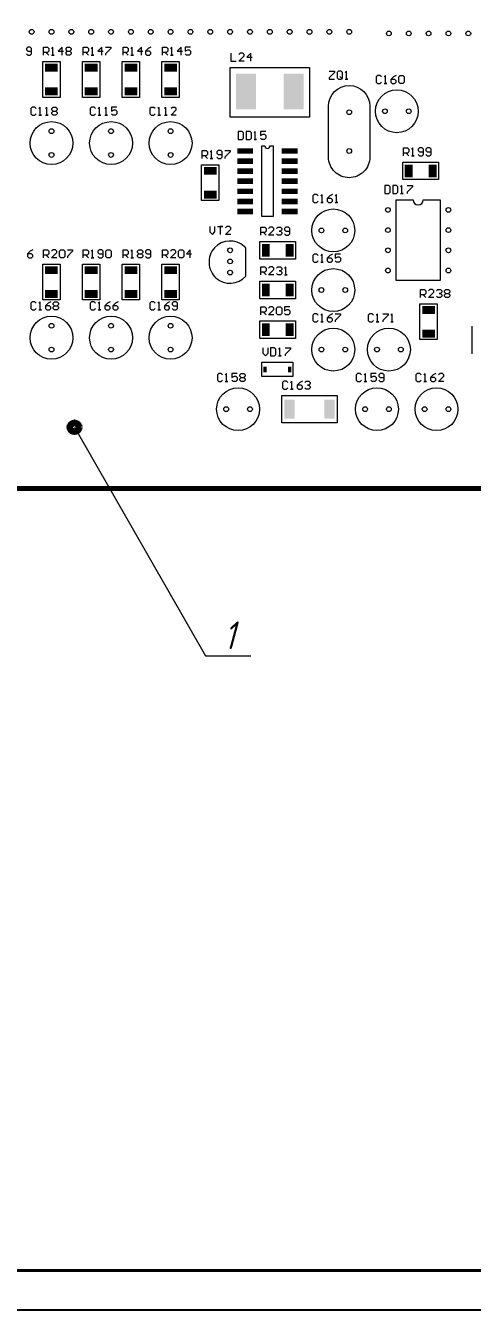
# Model space of a CAD drawing. Extents: x 0 to 597, y 0 to 420.
# Drawn here: x 132.4 to 188.6, y 0 to 161.7 of the extents above; entities that cross this region are included whole.
import ezdxf

# ---------------------------------------------------------------- set-up
doc = ezdxf.new("R2010")
doc.units = 0
doc.header["$MEASUREMENT"] = 0
for name, color, linetype in [('KONTUR', 7, 'CONTINUOUS'), ('PDF _Геометрия', 7, 'CONTINUOUS'), ('PDF _Сплошная заливка', 7, 'CONTINUOUS')]:
    doc.layers.add(name, color=color, linetype=linetype)
doc.layers.add('Основная', color=7, linetype='CONTINUOUS', lineweight=40)
doc.layers.add('тонкая', color=7, linetype='CONTINUOUS', lineweight=20)
doc.styles.add('стиль1', font='romans.shx', dxfattribs={"width": 0.75, "oblique": 15, "height": 3.5})

msp = doc.modelspace()

# ---------------------------------------------------------------- linework, layer by layer
at = {"layer": 'KONTUR'}
msp.add_line((596.99575, -0.00241), (-0.00425, -0.00241), dxfattribs=at)
at = {"layer": 'PDF _Геометрия', "lineweight": 60}
msp.add_lwpolyline([(258.13763, 103.439), (70.60264, 103.439), (258.13763, 103.43931), (258.13763, 343.439)], close=True, dxfattribs=at)
at = {"layer": 'PDF _Геометрия', "lineweight": 20}
for points in [[(132.45175, 158.16327), (132.61838, 157.9967), (132.95165, 157.9967), (133.11808, 158.16327), (133.11808, 158.82986), (132.95165, 158.99643), (132.61838, 158.99643), (132.45175, 158.82986), (132.45175, 158.66319), (132.61838, 158.49662), (133.11808, 158.49662)], [(134.61264, 157.9967), (134.61264, 158.99643), (135.11264, 158.99643), (135.27927, 158.82986), (135.27927, 158.49662), (135.11264, 158.32995), (134.61264, 158.32995)], [(135.61254, 157.9967), (135.94591, 157.9967), (135.77928, 157.9967), (135.77928, 158.99643), (135.61254, 158.82986)], [(135.77928, 158.99643), (135.77928, 158.99643)], [(136.94561, 157.9967), (136.94561, 158.99643), (136.44561, 158.49662), (137.11225, 158.49662)], [(137.61215, 158.49662), (137.94552, 158.49662)], [(139.6065, 157.9967), (139.6065, 158.99643), (140.10641, 158.99643), (140.27314, 158.82986), (140.27314, 158.49662), (140.10641, 158.32995), (139.6065, 158.32995)], [(140.60641, 157.9967), (140.93968, 157.9967), (140.77305, 157.9967), (140.77305, 158.99643), (140.60641, 158.82986)], [(140.77305, 158.99643), (140.77305, 158.99643)], [(141.93969, 157.9967), (141.93969, 158.99643), (141.43968, 158.49662), (142.10632, 158.49662)], [(142.43959, 158.99643), (143.10602, 158.99643), (143.10602, 158.82986), (142.43959, 158.16327), (142.43959, 157.9967)], [(144.62592, 157.9967), (144.62592, 158.99643), (145.12592, 158.99643), (145.29255, 158.82986), (145.29255, 158.49662), (145.12592, 158.32995), (144.62592, 158.32995)], [(145.62582, 157.9967), (145.95888, 157.9967), (145.79256, 157.9967), (145.79256, 158.99643), (145.62582, 158.82986)], [(145.79256, 158.99643), (145.79256, 158.99643)], [(146.95889, 157.9967), (146.95889, 158.99643), (146.45889, 158.49662), (147.12553, 158.49662)], [(148.12543, 158.99643), (147.79217, 158.82986), (147.4588, 158.49662), (147.4588, 158.16327), (147.62543, 157.9967), (147.9588, 157.9967), (148.12543, 158.16327), (148.12543, 158.32995), (147.9588, 158.49662), (147.4588, 158.49662)], [(149.61978, 157.9967), (149.61978, 158.99643), (150.11969, 158.99643), (150.28632, 158.82986), (150.28632, 158.49662), (150.11969, 158.32995), (149.61978, 158.32995)], [(150.61969, 157.9967), (150.95296, 157.9967), (150.78633, 157.9967), (150.78633, 158.99643), (150.61969, 158.82986)], [(150.78633, 158.99643), (150.78633, 158.99643)], [(151.95297, 157.9967), (151.95297, 158.99643), (151.45296, 158.49662), (152.1196, 158.49662)], [(153.1193, 158.99643), (152.45287, 158.99643), (152.45287, 158.49662), (152.78624, 158.66319), (152.95257, 158.66319), (153.1193, 158.49662), (153.1193, 158.16327), (152.95257, 157.9967), (152.6193, 157.9967), (152.45287, 158.16327)], [(134.94601, 158.32995), (135.27927, 157.9967)], [(139.93977, 158.32995), (140.27314, 157.9967)], [(144.95929, 158.32995), (145.29255, 157.9967)], [(149.95305, 158.32995), (150.28632, 157.9967)], [(158.2142, 158.23699), (158.2142, 157.23727), (158.88084, 157.23727)], [(159.88075, 157.23727), (159.21411, 157.23727), (159.88075, 157.90375), (159.88075, 158.07032), (159.71412, 158.23699), (159.38074, 158.23699), (159.21411, 158.07032)], [(160.71402, 157.23727), (160.71402, 158.23699), (160.21402, 157.73708), (160.88066, 157.73708)], [(170.61165, 155.97637), (171.27829, 155.97637), (171.27829, 155.8098), (170.61165, 155.14321), (170.61165, 154.97664), (171.27829, 154.97664)], [(171.94492, 155.30988), (172.27819, 154.97664)], [(172.61156, 154.97664), (172.94483, 154.97664), (172.7782, 154.97664), (172.7782, 155.97637), (172.61156, 155.8098)], [(172.7782, 155.97637), (172.7782, 155.97637)], [(177.1976, 155.27638), (177.03097, 155.44295), (176.6976, 155.44295), (176.53096, 155.27638), (176.53096, 154.6099), (176.6976, 154.44323), (177.03097, 154.44323), (177.1976, 154.6099)], [(177.53087, 154.44323), (177.86424, 154.44323), (177.69761, 154.44323), (177.69761, 155.44295), (177.53087, 155.27638)], [(177.69761, 155.44295), (177.69761, 155.44295)], [(179.03078, 155.44295), (178.69751, 155.27638), (178.36425, 154.94314), (178.36425, 154.6099), (178.53088, 154.44323), (178.86415, 154.44323), (179.03078, 154.6099), (179.03078, 154.77647), (178.86415, 154.94314), (178.36425, 154.94314)], [(133.67874, 151.27159), (133.51211, 151.43795), (133.17884, 151.43795), (133.01221, 151.27159), (133.01221, 150.605), (133.17884, 150.43843), (133.51211, 150.43843), (133.67874, 150.605)], [(134.01211, 150.43843), (134.34518, 150.43843), (134.17875, 150.43843), (134.17875, 151.43795), (134.01211, 151.27159)], [(134.17875, 151.43795), (134.17875, 151.43795)], [(134.84508, 150.43843), (135.17845, 150.43843), (135.01182, 150.43843), (135.01182, 151.43795), (134.84508, 151.27159)], [(135.01182, 151.43795), (135.01182, 151.43795)], [(135.84509, 150.93834), (136.17836, 150.93834)], [(141.17315, 151.27159), (141.00652, 151.43795), (140.67325, 151.43795), (140.50651, 151.27159), (140.50651, 150.605), (140.67325, 150.43843), (141.00652, 150.43843), (141.17315, 150.605)], [(141.50652, 150.43843), (141.83959, 150.43843), (141.67316, 150.43843), (141.67316, 151.43795), (141.50652, 151.27159)], [(141.67316, 151.43795), (141.67316, 151.43795)], [(142.33949, 150.43843), (142.67286, 150.43843), (142.50612, 150.43843), (142.50612, 151.43795), (142.33949, 151.27159)], [(142.50612, 151.43795), (142.50612, 151.43795)], [(143.8394, 151.43795), (143.17276, 151.43795), (143.17276, 150.93834), (143.50613, 151.10491), (143.67276, 151.10491), (143.8394, 150.93834), (143.8394, 150.605), (143.67276, 150.43843), (143.33939, 150.43843), (143.17276, 150.605)], [(148.67518, 151.26848), (148.50834, 151.43516), (148.17528, 151.43516), (148.00854, 151.26848), (148.00854, 150.60221), (148.17528, 150.43564), (148.50834, 150.43564), (148.67518, 150.60221)], [(149.00824, 150.43564), (149.34162, 150.43564), (149.17488, 150.43564), (149.17488, 151.43516), (149.00824, 151.26848)], [(149.17488, 151.43516), (149.17488, 151.43516)], [(149.84152, 150.43564), (150.17489, 150.43564), (150.00815, 150.43564), (150.00815, 151.43516), (149.84152, 151.26848)], [(150.00815, 151.43516), (150.00815, 151.43516)], [(151.34143, 150.43564), (150.67479, 150.43564), (151.34143, 151.10212), (151.34143, 151.26848), (151.17479, 151.43516), (150.84142, 151.43516), (150.67479, 151.26848)], [(161.12865, 147.38207), (161.46192, 147.38207), (161.29528, 147.38207), (161.29528, 148.3818), (161.12865, 148.21513)], [(161.29528, 148.3818), (161.29528, 148.3818)], [(162.62825, 148.3818), (161.96192, 148.3818), (161.96192, 147.88188), (162.29499, 148.04856), (162.46162, 148.04856), (162.62825, 147.88188), (162.62825, 147.54864), (162.46162, 147.38207), (162.12856, 147.38207), (161.96192, 147.54864)], [(154.60665, 144.99448), (154.60665, 145.9942), (155.10666, 145.9942), (155.27329, 145.82753), (155.27329, 145.49429), (155.10666, 145.32772), (154.60665, 145.32772)], [(155.60666, 144.99448), (155.93993, 144.99448), (155.77329, 144.99448), (155.77329, 145.9942), (155.60666, 145.82753)], [(155.77329, 145.9942), (155.77329, 145.9942)], [(156.43993, 145.16105), (156.60657, 144.99448), (156.93984, 144.99448), (157.10657, 145.16105), (157.10657, 145.82753), (156.93984, 145.9942), (156.60657, 145.9942), (156.43993, 145.82753), (156.43993, 145.66096), (156.60657, 145.49429), (157.10657, 145.49429)], [(157.43984, 145.9942), (158.10617, 145.9942), (158.10617, 145.82753), (157.43984, 145.16105), (157.43984, 144.99448)], [(179.96066, 145.35005), (179.96066, 146.34978), (180.46056, 146.34978), (180.6273, 146.18321), (180.6273, 145.84986), (180.46056, 145.68329), (179.96066, 145.68329)], [(180.29392, 145.68329), (180.6273, 145.35005)], [(180.96056, 145.35005), (181.29383, 145.35005), (181.1272, 145.35005), (181.1272, 146.34978), (180.96056, 146.18321)], [(181.1272, 146.34978), (181.1272, 146.34978)], [(181.79384, 145.51662), (181.96047, 145.35005), (182.29384, 145.35005), (182.46048, 145.51662), (182.46048, 146.18321), (182.29384, 146.34978), (181.96047, 146.34978), (181.79384, 146.18321), (181.79384, 146.01654), (181.96047, 145.84986), (182.46048, 145.84986)], [(182.79374, 145.51662), (182.96038, 145.35005), (183.29344, 145.35005), (183.46018, 145.51662), (183.46018, 146.18321), (183.29344, 146.34978), (182.96038, 146.34978), (182.79374, 146.18321), (182.79374, 146.01654), (182.96038, 145.84986), (183.46018, 145.84986)], [(154.94002, 145.32772), (155.27329, 144.99448)], [(179.59783, 140.60019), (179.9312, 140.60019), (179.76447, 140.60019), (179.76447, 141.60002), (179.59783, 141.43335)], [(179.76447, 141.60002), (179.76447, 141.60002)], [(180.4311, 141.60002), (181.09754, 141.60002), (181.09754, 141.43335), (180.4311, 140.76686), (180.4311, 140.60019)], [(169.19516, 140.29032), (169.02842, 140.45699), (168.69515, 140.45699), (168.52852, 140.29032), (168.52852, 139.62383), (168.69515, 139.45726), (169.02842, 139.45726), (169.19516, 139.62383)], [(169.52842, 139.45726), (169.86169, 139.45726), (169.69506, 139.45726), (169.69506, 140.45699), (169.52842, 140.29032)], [(169.69506, 140.45699), (169.69506, 140.45699)], [(171.02833, 140.45699), (170.69496, 140.29032), (170.3617, 139.95707), (170.3617, 139.62383), (170.52833, 139.45726), (170.8617, 139.45726), (171.02833, 139.62383), (171.02833, 139.7905), (170.8617, 139.95707), (170.3617, 139.95707)], [(171.3616, 139.45726), (171.69466, 139.45726), (171.52834, 139.45726), (171.52834, 140.45699), (171.3616, 140.29032)], [(171.52834, 140.45699), (171.52834, 140.45699)], [(155.54672, 136.41838), (155.54672, 135.7519), (155.87999, 135.41865), (156.21326, 135.7519), (156.21326, 136.41838)], [(156.54663, 136.41838), (157.21327, 136.41838), (156.8799, 136.41838), (156.8799, 135.41865)], [(158.21317, 135.41865), (157.54654, 135.41865), (158.21317, 136.08514), (158.21317, 136.25181), (158.04654, 136.41838), (157.71317, 136.41838), (157.54654, 136.25181)], [(161.97408, 135.34245), (161.97408, 136.34218), (162.47408, 136.34218), (162.64071, 136.17561), (162.64071, 135.84226), (162.47408, 135.67569), (161.97408, 135.67569)], [(163.64062, 135.34245), (162.97398, 135.34245), (163.64062, 136.00894), (163.64062, 136.17561), (163.47399, 136.34218), (163.14062, 136.34218), (162.97398, 136.17561)], [(163.97389, 136.17561), (164.14063, 136.34218), (164.47389, 136.34218), (164.64053, 136.17561), (164.64053, 136.00894), (164.47389, 135.84226), (164.30726, 135.84226), (164.47389, 135.84226), (164.64053, 135.67569), (164.64053, 135.50902), (164.47389, 135.34245), (164.14063, 135.34245), (163.97389, 135.50902)], [(164.64053, 136.00894), (164.64053, 136.00894)], [(164.64053, 136.00894), (164.64053, 136.00894)], [(164.64053, 136.00894), (164.64053, 136.00894)], [(164.9739, 135.50902), (165.14022, 135.34245), (165.4736, 135.34245), (165.64023, 135.50902), (165.64023, 136.17561), (165.4736, 136.34218), (165.14022, 136.34218), (164.9739, 136.17561), (164.9739, 136.00894), (165.14022, 135.84226), (165.64023, 135.84226)], [(162.30734, 135.67569), (162.64071, 135.34245)], [(133.27792, 133.48775), (132.94454, 133.32108), (132.61128, 132.98815), (132.61128, 132.65491), (132.77791, 132.48823), (133.11128, 132.48823), (133.27792, 132.65491), (133.27792, 132.82127), (133.11128, 132.98815), (132.61128, 132.98815)], [(134.61645, 132.48823), (134.61645, 133.48775), (135.11645, 133.48775), (135.28308, 133.32108), (135.28308, 132.98815), (135.11645, 132.82127), (134.61645, 132.82127)], [(134.94982, 132.82127), (135.28308, 132.48823)], [(136.28279, 132.48823), (135.61635, 132.48823), (136.28279, 133.15451), (136.28279, 133.32108), (136.11636, 133.48775), (135.78309, 133.48775), (135.61635, 133.32108)], [(137.61596, 133.48775), (138.2826, 133.48775), (138.2826, 133.32108), (137.61596, 132.65491), (137.61596, 132.48823)], [(139.62123, 132.48823), (139.62123, 133.48775), (140.12113, 133.48775), (140.28787, 133.32108), (140.28787, 132.98815), (140.12113, 132.82127), (139.62123, 132.82127)], [(139.9545, 132.82127), (140.28787, 132.48823)], [(140.62114, 132.48823), (140.9542, 132.48823), (140.78777, 132.48823), (140.78777, 133.48775), (140.62114, 133.32108)], [(140.78777, 133.48775), (140.78777, 133.48775)], [(141.45421, 132.65491), (141.62084, 132.48823), (141.95411, 132.48823), (142.12074, 132.65491), (142.12074, 133.32108), (141.95411, 133.48775), (141.62084, 133.48775), (141.45421, 133.32108), (141.45421, 133.15451), (141.62084, 132.98815), (142.12074, 132.98815)], [(144.62592, 132.48823), (144.62592, 133.48775), (145.12592, 133.48775), (145.29255, 133.32108), (145.29255, 132.98815), (145.12592, 132.82127), (144.62592, 132.82127)], [(144.95929, 132.82127), (145.29255, 132.48823)], [(145.62582, 132.48823), (145.95888, 132.48823), (145.79256, 132.48823), (145.79256, 133.48775), (145.62582, 133.32108)], [(145.79256, 133.48775), (145.79256, 133.48775)], [(146.62552, 132.98815), (146.95889, 132.98815)], [(147.4588, 132.65491), (147.62543, 132.48823), (147.9588, 132.48823), (148.12543, 132.65491), (148.12543, 133.32108), (147.9588, 133.48775), (147.62543, 133.48775), (147.4588, 133.32108), (147.4588, 133.15451), (147.62543, 132.98815), (148.12543, 132.98815)], [(149.60526, 132.48823), (149.60526, 133.48775), (150.10527, 133.48775), (150.2719, 133.32108), (150.2719, 132.98815), (150.10527, 132.82127), (149.60526, 132.82127)], [(149.93853, 132.82127), (150.2719, 132.48823)], [(151.2716, 132.48823), (150.60517, 132.48823), (151.2716, 133.15451), (151.2716, 133.32108), (151.10517, 133.48775), (150.7718, 133.48775), (150.60517, 133.32108)], [(153.10478, 132.48823), (153.10478, 133.48775), (152.60478, 132.98815), (153.27142, 132.98815)], [(160.11927, 130.18925), (160.11927, 133.68917)], [(169.19516, 132.77195), (169.02842, 132.93862), (168.69515, 132.93862), (168.52852, 132.77195), (168.52852, 132.10547), (168.69515, 131.93879), (169.02842, 131.93879), (169.19516, 132.10547)], [(169.52842, 131.93879), (169.86169, 131.93879), (169.69506, 131.93879), (169.69506, 132.93862), (169.52842, 132.77195)], [(169.69506, 132.93862), (169.69506, 132.93862)], [(171.02833, 132.93862), (170.69496, 132.77195), (170.3617, 132.43871), (170.3617, 132.10547), (170.52833, 131.93879), (170.8617, 131.93879), (171.02833, 132.10547), (171.02833, 132.27214), (170.8617, 132.43871), (170.3617, 132.43871)], [(172.02804, 132.93862), (171.3616, 132.93862), (171.3616, 132.43871), (171.69466, 132.60538), (171.8613, 132.60538), (172.02804, 132.43871), (172.02804, 132.10547), (171.8613, 131.93879), (171.52834, 131.93879), (171.3616, 132.10547)], [(161.97408, 130.33865), (161.97408, 131.33838), (162.47408, 131.33838), (162.64071, 131.17181), (162.64071, 130.83857), (162.47408, 130.67189), (161.97408, 130.67189)], [(163.64062, 130.33865), (162.97398, 130.33865), (163.64062, 131.00514), (163.64062, 131.17181), (163.47399, 131.33838), (163.14062, 131.33838), (162.97398, 131.17181)], [(163.97389, 131.17181), (164.14063, 131.33838), (164.47389, 131.33838), (164.64053, 131.17181), (164.64053, 131.00514), (164.47389, 130.83857), (164.30726, 130.83857), (164.47389, 130.83857), (164.64053, 130.67189), (164.64053, 130.50522), (164.47389, 130.33865), (164.14063, 130.33865), (163.97389, 130.50522)], [(164.64053, 131.00514), (164.64053, 131.00514)], [(164.64053, 131.00514), (164.64053, 131.00514)], [(164.64053, 131.00514), (164.64053, 131.00514)], [(164.9739, 130.33865), (165.30696, 130.33865), (165.14022, 130.33865), (165.14022, 131.33838), (164.9739, 131.17181)], [(165.14022, 131.33838), (165.14022, 131.33838)], [(162.30734, 130.67189), (162.64071, 130.33865)], [(182.12, 127.49384), (182.12, 128.49357), (182.62, 128.49357), (182.78664, 128.327), (182.78664, 127.99376), (182.62, 127.82708), (182.12, 127.82708)], [(182.45337, 127.82708), (182.78664, 127.49384)], [(183.78654, 127.49384), (183.12001, 127.49384), (183.78654, 128.16033), (183.78654, 128.327), (183.61991, 128.49357), (183.28664, 128.49357), (183.12001, 128.327)], [(184.11991, 128.327), (184.28655, 128.49357), (184.61982, 128.49357), (184.78655, 128.327), (184.78655, 128.16033), (184.61982, 127.99376), (184.45318, 127.99376), (184.61982, 127.99376), (184.78655, 127.82708), (184.78655, 127.66052), (184.61982, 127.49384), (184.28655, 127.49384), (184.11991, 127.66052)], [(184.78655, 128.16033), (184.78655, 128.16033)], [(184.78655, 128.16033), (184.78655, 128.16033)], [(184.78655, 128.16033), (184.78655, 128.16033)], [(185.28625, 127.99376), (185.61952, 127.99376)], [(133.68255, 126.76791), (133.51592, 126.93458), (133.18265, 126.93458), (133.01602, 126.76791), (133.01602, 126.10163), (133.18265, 125.93506), (133.51592, 125.93506), (133.68255, 126.10163)], [(134.01593, 125.93506), (134.34899, 125.93506), (134.18256, 125.93506), (134.18256, 126.93458), (134.01593, 126.76791)], [(134.18256, 126.93458), (134.18256, 126.93458)], [(135.51553, 126.93458), (135.18226, 126.76791), (134.84889, 126.43487), (134.84889, 126.10163), (135.01563, 125.93506), (135.34889, 125.93506), (135.51553, 126.10163), (135.51553, 126.26799), (135.34889, 126.43487), (134.84889, 126.43487)], [(136.01553, 126.43487), (136.3488, 126.43487)], [(141.17696, 126.76791), (141.01033, 126.93458), (140.67706, 126.93458), (140.51032, 126.76791), (140.51032, 126.10163), (140.67706, 125.93506), (141.01033, 125.93506), (141.17696, 126.10163)], [(141.51033, 125.93506), (141.8434, 125.93506), (141.67697, 125.93506), (141.67697, 126.93458), (141.51033, 126.76791)], [(141.67697, 126.93458), (141.67697, 126.93458)], [(143.00994, 126.93458), (142.67667, 126.76791), (142.3433, 126.43487), (142.3433, 126.10163), (142.50993, 125.93506), (142.8433, 125.93506), (143.00994, 126.10163), (143.00994, 126.26799), (142.8433, 126.43487), (142.3433, 126.43487)], [(144.00984, 126.93458), (143.67658, 126.76791), (143.3432, 126.43487), (143.3432, 126.10163), (143.50994, 125.93506), (143.84321, 125.93506), (144.00984, 126.10163), (144.00984, 126.26799), (143.84321, 126.43487), (143.3432, 126.43487)], [(148.67137, 126.76791), (148.50474, 126.93458), (148.17147, 126.93458), (148.00473, 126.76791), (148.00473, 126.10163), (148.17147, 125.93506), (148.50474, 125.93506), (148.67137, 126.10163)], [(149.00474, 125.93506), (149.3378, 125.93506), (149.17138, 125.93506), (149.17138, 126.93458), (149.00474, 126.76791)], [(149.17138, 126.93458), (149.17138, 126.93458)], [(150.50435, 126.93458), (150.17108, 126.76791), (149.83771, 126.43487), (149.83771, 126.10163), (150.00434, 125.93506), (150.33771, 125.93506), (150.50435, 126.10163), (150.50435, 126.26799), (150.33771, 126.43487), (149.83771, 126.43487)], [(150.83761, 126.10163), (151.00435, 125.93506), (151.33762, 125.93506), (151.50425, 126.10163), (151.50425, 126.76791), (151.33762, 126.93458), (151.00435, 126.93458), (150.83761, 126.76791), (150.83761, 126.60134), (151.00435, 126.43487), (151.50425, 126.43487)], [(161.97408, 125.33485), (161.97408, 126.33458), (162.47408, 126.33458), (162.64071, 126.16801), (162.64071, 125.83477), (162.47408, 125.66809), (161.97408, 125.66809)], [(163.64062, 125.33485), (162.97398, 125.33485), (163.64062, 126.00134), (163.64062, 126.16801), (163.47399, 126.33458), (163.14062, 126.33458), (162.97398, 126.16801)], [(165.64023, 126.33458), (164.9739, 126.33458), (164.9739, 125.83477), (165.30696, 126.00134), (165.4736, 126.00134), (165.64023, 125.83477), (165.64023, 125.50142), (165.4736, 125.33485), (165.14022, 125.33485), (164.9739, 125.50142)], [(162.30734, 125.66809), (162.64071, 125.33485)], [(169.19516, 125.27892), (169.02842, 125.44559), (168.69515, 125.44559), (168.52852, 125.27892), (168.52852, 124.61243), (168.69515, 124.44586), (169.02842, 124.44586), (169.19516, 124.61243)], [(169.52842, 124.44586), (169.86169, 124.44586), (169.69506, 124.44586), (169.69506, 125.44559), (169.52842, 125.27892)], [(169.69506, 125.44559), (169.69506, 125.44559)], [(171.02833, 125.44559), (170.69496, 125.27892), (170.3617, 124.94567), (170.3617, 124.61243), (170.52833, 124.44586), (170.8617, 124.44586), (171.02833, 124.61243), (171.02833, 124.7791), (170.8617, 124.94567), (170.3617, 124.94567)], [(171.3616, 125.44559), (172.02804, 125.44559), (172.02804, 125.27892), (171.3616, 124.61243), (171.3616, 124.44586)], [(176.18142, 125.27892), (176.01479, 125.44559), (175.68142, 125.44559), (175.51478, 125.27892), (175.51478, 124.61243), (175.68142, 124.44586), (176.01479, 124.44586), (176.18142, 124.61243)], [(176.51469, 124.44586), (176.84806, 124.44586), (176.68143, 124.44586), (176.68143, 125.44559), (176.51469, 125.27892)], [(176.68143, 125.44559), (176.68143, 125.44559)], [(177.34796, 125.44559), (178.0146, 125.44559), (178.0146, 125.27892), (177.34796, 124.61243), (177.34796, 124.44586)], [(178.34797, 124.44586), (178.68104, 124.44586), (178.51461, 124.44586), (178.51461, 125.44559), (178.34797, 125.27892)], [(178.51461, 125.44559), (178.51461, 125.44559)], [(188.6247, 120.38926), (188.6247, 123.88908)], [(162.22815, 121.15304), (162.22815, 120.48646), (162.56141, 120.15321), (162.89479, 120.48646), (162.89479, 121.15304)], [(164.22796, 120.15321), (164.56133, 120.15321), (164.39459, 120.15321), (164.39459, 121.15304), (164.22796, 120.98637)], [(164.39459, 121.15304), (164.39459, 121.15304)], [(165.06123, 121.15304), (165.72767, 121.15304), (165.72767, 120.98637), (165.06123, 120.31989), (165.06123, 120.15321)], [(157.17866, 117.77151), (157.01203, 117.93808), (156.67876, 117.93808), (156.51202, 117.77151), (156.51202, 117.10503), (156.67876, 116.93835), (157.01203, 116.93835), (157.17866, 117.10503)], [(157.51203, 116.93835), (157.8453, 116.93835), (157.67867, 116.93835), (157.67867, 117.93808), (157.51203, 117.77151)], [(157.67867, 117.93808), (157.67867, 117.93808)], [(159.01184, 117.93808), (158.34531, 117.93808), (158.34531, 117.43827), (158.67858, 117.60484), (158.84521, 117.60484), (159.01184, 117.43827), (159.01184, 117.10503), (158.84521, 116.93835), (158.51194, 116.93835), (158.34531, 117.10503)], [(159.51185, 117.43827), (159.84491, 117.43827)], [(165.38441, 116.78088), (165.21777, 116.94756), (164.8844, 116.94756), (164.71777, 116.78088), (164.71777, 116.1144), (164.8844, 115.94773), (165.21777, 115.94773), (165.38441, 116.1144)], [(165.71768, 115.94773), (166.05105, 115.94773), (165.88441, 115.94773), (165.88441, 116.94756), (165.71768, 116.78088)], [(165.88441, 116.94756), (165.88441, 116.94756)], [(167.21759, 116.94756), (166.88432, 116.78088), (166.55095, 116.44764), (166.55095, 116.1144), (166.71769, 115.94773), (167.05095, 115.94773), (167.21759, 116.1144), (167.21759, 116.28097), (167.05095, 116.44764), (166.55095, 116.44764)], [(167.55096, 116.78088), (167.71759, 116.94756), (168.05065, 116.94756), (168.21729, 116.78088), (168.21729, 116.61431), (168.05065, 116.44764), (167.88402, 116.44764), (168.05065, 116.44764), (168.21729, 116.28097), (168.21729, 116.1144), (168.05065, 115.94773), (167.71759, 115.94773), (167.55096, 116.1144)], [(168.21729, 116.61431), (168.21729, 116.61431)], [(168.21729, 116.61431), (168.21729, 116.61431)], [(168.21729, 116.61431), (168.21729, 116.61431)], [(174.68254, 117.77151), (174.51591, 117.93808), (174.18254, 117.93808), (174.0159, 117.77151), (174.0159, 117.10503), (174.18254, 116.93835), (174.51591, 116.93835), (174.68254, 117.10503)], [(175.01581, 116.93835), (175.34918, 116.93835), (175.18255, 116.93835), (175.18255, 117.93808), (175.01581, 117.77151)], [(175.18255, 117.93808), (175.18255, 117.93808)], [(176.51572, 117.93808), (175.84908, 117.93808), (175.84908, 117.43827), (176.18245, 117.60484), (176.34909, 117.60484), (176.51572, 117.43827), (176.51572, 117.10503), (176.34909, 116.93835), (176.01582, 116.93835), (175.84908, 117.10503)], [(176.84909, 117.10503), (177.01573, 116.93835), (177.34879, 116.93835), (177.51542, 117.10503), (177.51542, 117.77151), (177.34879, 117.93808), (177.01573, 117.93808), (176.84909, 117.77151), (176.84909, 117.60484), (177.01573, 117.43827), (177.51542, 117.43827)], [(182.20239, 117.77151), (182.03565, 117.93808), (181.70238, 117.93808), (181.53575, 117.77151), (181.53575, 117.10503), (181.70238, 116.93835), (182.03565, 116.93835), (182.20239, 117.10503)], [(182.53566, 116.93835), (182.86892, 116.93835), (182.70229, 116.93835), (182.70229, 117.93808), (182.53566, 117.77151)], [(182.70229, 117.93808), (182.70229, 117.93808)], [(184.03557, 117.93808), (183.7022, 117.77151), (183.36893, 117.43827), (183.36893, 117.10503), (183.53556, 116.93835), (183.86893, 116.93835), (184.03557, 117.10503), (184.03557, 117.2716), (183.86893, 117.43827), (183.36893, 117.43827)], [(185.03527, 116.93835), (184.36884, 116.93835), (185.03527, 117.60484), (185.03527, 117.77151), (184.86853, 117.93808), (184.53547, 117.93808), (184.36884, 117.77151)]]:
    msp.add_lwpolyline(points, dxfattribs=at)
for points in [[(137.44552, 158.82986), (137.61215, 158.99643), (137.94552, 158.99643), (138.11215, 158.82986), (138.11215, 158.66319), (137.94552, 158.49662), (138.11215, 158.32995), (138.11215, 158.16327), (137.94552, 157.9967), (137.61215, 157.9967), (137.44552, 158.16327), (137.44552, 158.32995), (137.61215, 158.49662), (137.44552, 158.66319)], [(136.71513, 157.18919), (136.71513, 152.68913), (134.51459, 152.68913), (134.51459, 157.18919)], [(141.7161, 157.18919), (141.7161, 152.68913), (139.51557, 152.68913), (139.51557, 157.18919)], [(146.71698, 157.18919), (146.71698, 152.68913), (144.51644, 152.68913), (144.51644, 157.18919)], [(151.71764, 157.18919), (151.71764, 152.68913), (149.51741, 152.68913), (149.51741, 157.18919)], [(168.12099, 156.43916), (168.12099, 150.18925), (158.11894, 150.18925), (158.11894, 156.43916)], [(172.27819, 155.14321), (172.27819, 155.8098), (172.11156, 155.97637), (171.77829, 155.97637), (171.61166, 155.8098), (171.61166, 155.14321), (171.77829, 154.97664), (172.11156, 154.97664)], [(179.36415, 155.27638), (179.53079, 155.44295), (179.86385, 155.44295), (180.03048, 155.27638), (180.03048, 154.6099), (179.86385, 154.44323), (179.53079, 154.44323), (179.36415, 154.6099)], [(135.67835, 151.27159), (135.84509, 151.43795), (136.17836, 151.43795), (136.34499, 151.27159), (136.34499, 151.10491), (136.17836, 150.93834), (136.34499, 150.77167), (136.34499, 150.605), (136.17836, 150.43843), (135.84509, 150.43843), (135.67835, 150.605), (135.67835, 150.77167), (135.84509, 150.93834), (135.67835, 151.10491)], [(159.12873, 148.3818), (159.12873, 147.38207), (159.62874, 147.38207), (159.79537, 147.54864), (159.79537, 148.21513), (159.62874, 148.3818)], [(160.12864, 148.3818), (160.12864, 147.38207), (160.62865, 147.38207), (160.79528, 147.54864), (160.79528, 148.21513), (160.62865, 148.3818)], [(156.71882, 144.18924), (156.71882, 139.68918), (154.51829, 139.68918), (154.51829, 144.18924)], [(184.37399, 144.53902), (184.37399, 142.33909), (179.87301, 142.33909), (179.87301, 144.53902)], [(177.59802, 141.60002), (177.59802, 140.60019), (178.09792, 140.60019), (178.26466, 140.76686), (178.26466, 141.43335), (178.09792, 141.60002)], [(178.59792, 141.60002), (178.59792, 140.60019), (179.09793, 140.60019), (179.26456, 140.76686), (179.26456, 141.43335), (179.09793, 141.60002)], [(166.37062, 134.53928), (166.37062, 132.33914), (161.86965, 132.33914), (161.86965, 134.53928)], [(136.61605, 133.32108), (136.78269, 133.48775), (137.11606, 133.48775), (137.28269, 133.32108), (137.28269, 132.65491), (137.11606, 132.48823), (136.78269, 132.48823), (136.61605, 132.65491)], [(142.45411, 133.32108), (142.62075, 133.48775), (142.95401, 133.48775), (143.12075, 133.32108), (143.12075, 132.65491), (142.95401, 132.48823), (142.62075, 132.48823), (142.45411, 132.65491)], [(146.45889, 133.32108), (146.62552, 133.48775), (146.95889, 133.48775), (147.12553, 133.32108), (147.12553, 133.15451), (146.95889, 132.98815), (147.12553, 132.82127), (147.12553, 132.65491), (146.95889, 132.48823), (146.62552, 132.48823), (146.45889, 132.65491), (146.45889, 132.82127), (146.62552, 132.98815), (146.45889, 133.15451)], [(151.60487, 133.32108), (151.7715, 133.48775), (152.10488, 133.48775), (152.27151, 133.32108), (152.27151, 132.65491), (152.10488, 132.48823), (151.7715, 132.48823), (151.60487, 132.65491)], [(136.71492, 131.6892), (136.71492, 127.18934), (134.51459, 127.18934), (134.51459, 131.6892)], [(141.71579, 131.6892), (141.71579, 127.18934), (139.51557, 127.18934), (139.51557, 131.6892)], [(146.71698, 131.6892), (146.71698, 127.18934), (144.51644, 127.18934), (144.51644, 131.6892)], [(151.71764, 131.6892), (151.71764, 127.18903), (149.51741, 127.18903), (149.51741, 131.6892)], [(166.37062, 129.5391), (166.37062, 127.33916), (161.86965, 127.33916), (161.86965, 129.5391)], [(185.11982, 128.327), (185.28625, 128.49357), (185.61952, 128.49357), (185.78615, 128.327), (185.78615, 128.16033), (185.61952, 127.99376), (185.78615, 127.82708), (185.78615, 127.66052), (185.61952, 127.49384), (185.28625, 127.49384), (185.11982, 127.66052), (185.11982, 127.82708), (185.28625, 127.99376), (185.11982, 128.16033)], [(135.8489, 126.76791), (136.01553, 126.93458), (136.3488, 126.93458), (136.51543, 126.76791), (136.51543, 126.60134), (136.3488, 126.43487), (136.51543, 126.26799), (136.51543, 126.10163), (136.3488, 125.93506), (136.01553, 125.93506), (135.8489, 126.10163), (135.8489, 126.26799), (136.01553, 126.43487), (135.8489, 126.60134)], [(163.97389, 126.16801), (164.14063, 126.33458), (164.47389, 126.33458), (164.64053, 126.16801), (164.64053, 125.50142), (164.47389, 125.33485), (164.14063, 125.33485), (163.97389, 125.50142)], [(184.22383, 126.68922), (184.22383, 122.18906), (182.0235, 122.18906), (182.0235, 126.68922)], [(166.37062, 124.53902), (166.37062, 122.33919), (161.86965, 122.33919), (161.86965, 124.53902)], [(163.22805, 121.15304), (163.22805, 120.15321), (163.72806, 120.15321), (163.89469, 120.31989), (163.89469, 120.98637), (163.72806, 121.15304)], [(166.02056, 119.33918), (166.02056, 117.53908), (162.1196, 117.53908), (162.1196, 119.33918)], [(159.34521, 117.77151), (159.51185, 117.93808), (159.84491, 117.93808), (160.01154, 117.77151), (160.01154, 117.60484), (159.84491, 117.43827), (160.01154, 117.2716), (160.01154, 117.10503), (159.84491, 116.93835), (159.51185, 116.93835), (159.34521, 117.10503), (159.34521, 117.2716), (159.51185, 117.43827), (159.34521, 117.60484)], [(171.62154, 115.13928), (171.62154, 111.73924), (164.62024, 111.73924), (164.62024, 115.13928)]]:
    msp.add_lwpolyline(points, close=True, dxfattribs=at)
for points in [[(173.12166, 142.57917, -0.41421443), (170.52122, 145.17914), (170.52122, 151.57919, -0.414207751), (173.12166, 154.17905, -0.414207751), (175.72241, 151.57919), (175.72241, 145.17914, -0.41421443)], [(162.81981, 146.25652, 0.41424268), (163.13732, 146.57404), (163.53496, 146.57404), (163.53496, 137.68404), (162.10466, 137.68404), (162.10466, 146.57404), (162.5022, 146.57404, 0.4141755)], [(181.8134, 139.15421, 0.41420909), (182.44853, 139.78926), (184.58882, 139.78926), (184.58882, 129.62926), (179.03789, 129.62926), (179.03789, 139.78926), (181.17828, 139.78926, 0.41420909)]]:
    msp.add_lwpolyline(points, format="xyb", close=True, dxfattribs=at)
msp.add_lwpolyline([(160.10423, 133.72018, 0.027057601), (159.90166, 133.92377, 0.414149013), (156.14426, 133.73145, 0.414294236), (156.33664, 129.9747, 0.414128897), (160.09404, 130.16712)], format="xyb", dxfattribs=at)
at = {"layer": 'PDF _Геометрия', "lineweight": 9}
for centre, radius in [((133.1143, 160.93899), 0.29997), ((135.61494, 160.93899), 0.29997), ((138.11527, 160.93899), 0.29997), ((140.61581, 160.93899), 0.29997), ((143.11614, 160.93899), 0.29997), ((145.61679, 160.93899), 0.29997), ((148.11712, 160.93899), 0.29997), ((150.61766, 160.93899), 0.29997), ((153.11799, 160.93899), 0.29997), ((155.61864, 160.93899), 0.29997), ((158.11897, 160.93899), 0.29997), ((160.61951, 160.93899), 0.29997), ((163.11984, 160.93899), 0.29997), ((165.62048, 160.93899), 0.29997), ((168.12082, 160.93899), 0.29997), ((170.62136, 160.93899), 0.29997), ((173.12169, 160.93899), 0.29997), ((178.12287, 160.73913), 0.29997), ((180.6232, 160.73913), 0.29997), ((183.12385, 160.73913), 0.29997), ((185.62418, 160.73913), 0.29997), ((188.12472, 160.73913), 0.29997), ((173.12198, 150.81918), 0.3), ((177.62264, 150.93933), 0.3), ((180.62318, 150.93933), 0.3), ((135.61494, 148.43916), 0.29997), ((143.11614, 148.43916), 0.29997), ((150.61766, 148.43916), 0.29997), ((135.61494, 145.43915), 0.29997), ((143.11614, 145.43915), 0.29997), ((150.61766, 145.43915), 0.29997), ((173.122, 145.93907), 0.29997), ((178.0027, 138.51915), 0.30006), ((185.62418, 138.51924), 0.29997), ((169.62113, 135.93901), 0.30008), ((172.6217, 135.93903), 0.30006), ((178.0027, 135.97915), 0.30006), ((185.62418, 135.97924), 0.29997), ((158.11897, 133.43923), 0.29997), ((178.0027, 133.43915), 0.30006), ((185.62418, 133.43923), 0.29997), ((158.11897, 132.03916), 0.29997), ((178.0027, 130.89915), 0.30006), ((185.62418, 130.89923), 0.29997), ((158.11897, 130.63909), 0.29997), ((169.62113, 128.43915), 0.30008), ((172.6217, 128.43917), 0.30006), ((135.61494, 123.9391), 0.29997), ((143.11614, 123.9391), 0.29997), ((150.61766, 123.9391), 0.29997), ((135.61494, 120.93909), 0.29997), ((143.11614, 120.93909), 0.29997), ((150.61766, 120.93909), 0.29997), ((169.62116, 120.939), 0.30006), ((172.62172, 120.93903), 0.30004), ((176.62246, 120.939), 0.30006), ((179.623, 120.939), 0.30006), ((157.61896, 113.43923), 0.29997), ((160.61951, 113.43923), 0.29997), ((175.12233, 113.43923), 0.29997), ((178.12287, 113.43923), 0.29997), ((182.62355, 113.43915), 0.30006), ((185.62418, 113.43923), 0.29997)]:
    msp.add_circle(centre, radius, dxfattribs=at)
at = {"layer": 'PDF _Геометрия', "lineweight": 20}
for centre, radius in [((179.12297, 150.9388), 2.70032), ((135.61519, 146.93882), 2.70026), ((143.1164, 146.93882), 2.70026), ((150.61792, 146.93882), 2.70026), ((171.12182, 135.93884), 2.70026), ((171.12182, 128.43898), 2.70026), ((135.61522, 122.43899), 2.70024), ((143.11642, 122.43899), 2.70024), ((150.61794, 122.43899), 2.70024), ((171.12176, 120.93885), 2.70032), ((178.12306, 120.93885), 2.70032), ((159.11927, 113.43899), 2.70032), ((176.62263, 113.43899), 2.70032), ((184.12415, 113.43899), 2.70032)]:
    msp.add_circle(centre, radius, dxfattribs=at)
at = {"layer": 'PDF _Сплошная заливка', "lineweight": 20, "transparency": 33554559}
for points in [[(136.41492, 155.93925), (134.81459, 155.93925), (136.41492, 156.93928), (134.81459, 156.93928)], [(141.41579, 155.93925), (139.81557, 155.93925), (141.41579, 156.93928), (139.81557, 156.93928)], [(146.41677, 155.93925), (144.81644, 155.93925), (146.41677, 156.93928), (144.81644, 156.93928)], [(151.41764, 155.93925), (149.81742, 155.93925), (151.41764, 156.93928), (149.81742, 156.93928)], [(158.8691, 155.68914), (161.36974, 155.68914), (158.8691, 151.18928), (161.36974, 151.18928)], [(164.87019, 155.68914), (167.37083, 155.68914), (164.87019, 151.18928), (167.37083, 151.18928)], [(136.41492, 152.93904), (134.81459, 152.93904), (136.41492, 153.93907), (134.81459, 153.93907)], [(141.41579, 152.93904), (139.81557, 152.93904), (141.41579, 153.93907), (139.81557, 153.93907)], [(146.41677, 152.93904), (144.81644, 152.93904), (146.41677, 153.93907), (144.81644, 153.93907)], [(151.41764, 152.93904), (149.81742, 152.93904), (151.41764, 153.93907), (149.81742, 153.93907)], [(159.01926, 145.5891), (159.01926, 146.28908), (161.01959, 145.5891), (161.01959, 146.28908)], [(164.62024, 145.5891), (164.62024, 146.28908), (166.62057, 145.5891), (166.62057, 146.28908)], [(156.41882, 142.93909), (154.81829, 142.93909), (156.41882, 143.93902), (154.81829, 143.93902)], [(159.01926, 144.3191), (159.01926, 145.01908), (161.01959, 144.3191), (161.01959, 145.01908)], [(164.62024, 144.3191), (164.62024, 145.01908), (166.62057, 144.3191), (166.62057, 145.01908)], [(180.12317, 142.63914), (180.12317, 144.23907), (181.12339, 142.63914), (181.12339, 144.23907)], [(183.12382, 142.63914), (183.12382, 144.23907), (184.12393, 142.63914), (184.12393, 144.23907)], [(159.01926, 143.0491), (159.01926, 143.74908), (161.01959, 143.0491), (161.01959, 143.74908)], [(159.01926, 141.7791), (159.01926, 142.47908), (161.01959, 141.7791), (161.01959, 142.47908)], [(164.62024, 143.0491), (164.62024, 143.74908), (166.62057, 143.0491), (166.62057, 143.74908)], [(164.62024, 141.7791), (164.62024, 142.47908), (166.62057, 141.7791), (166.62057, 142.47908)], [(156.41882, 139.93908), (154.81829, 139.93908), (156.41882, 140.93912), (154.81829, 140.93912)], [(159.01926, 140.5091), (159.01926, 141.20908), (161.01959, 140.5091), (161.01959, 141.20908)], [(164.62024, 140.5091), (164.62024, 141.20908), (166.62057, 140.5091), (166.62057, 141.20908)], [(159.01926, 139.2391), (159.01926, 139.93908), (161.01959, 139.2391), (161.01959, 139.93908)], [(164.62024, 139.2391), (164.62024, 139.93908), (166.62057, 139.2391), (166.62057, 139.93908)], [(159.01926, 137.9691), (159.01926, 138.66908), (161.01959, 137.9691), (161.01959, 138.66908)], [(164.62024, 137.9691), (164.62024, 138.66908), (166.62057, 137.9691), (166.62057, 138.66908)], [(162.11991, 132.63909), (162.11991, 134.23902), (163.11981, 132.63909), (163.11981, 134.23902)], [(165.12045, 132.63909), (165.12045, 134.23902), (166.12036, 132.63909), (166.12036, 134.23902)], [(136.41492, 130.43926), (134.81459, 130.43926), (136.41492, 131.43919), (134.81459, 131.43919)], [(141.41579, 130.43926), (139.81557, 130.43926), (141.41579, 131.43919), (139.81557, 131.43919)], [(146.41677, 130.43926), (144.81644, 130.43926), (146.41677, 131.43919), (144.81644, 131.43919)], [(151.41764, 130.43926), (149.81742, 130.43926), (151.41764, 131.43919), (149.81742, 131.43919)], [(136.41492, 127.43925), (134.81459, 127.43925), (136.41492, 128.43918), (134.81459, 128.43918)], [(141.41579, 127.43925), (139.81557, 127.43925), (141.41579, 128.43918), (139.81557, 128.43918)], [(146.41677, 127.43925), (144.81644, 127.43925), (146.41677, 128.43918), (144.81644, 128.43918)], [(151.41764, 127.43925), (149.81742, 127.43925), (151.41764, 128.43918), (149.81742, 128.43918)], [(163.11981, 129.23905), (163.11981, 127.63911), (162.1196, 129.23905), (162.1196, 127.63911)], [(166.12036, 129.23905), (166.12036, 127.63911), (165.12045, 129.23905), (165.12045, 127.63911)], [(182.3235, 126.43921), (183.92372, 126.43921), (182.3235, 125.43928), (183.92372, 125.43928)], [(163.11981, 124.23907), (163.11981, 122.63914), (162.1196, 124.23907), (162.1196, 122.63914)], [(166.12036, 124.23907), (166.12036, 122.63914), (165.12045, 124.23907), (165.12045, 122.63914)], [(182.3235, 123.43921), (183.92372, 123.43921), (182.3235, 122.43928), (183.92372, 122.43928)], [(162.71991, 118.78923), (162.71991, 118.08924), (162.31981, 118.78923), (162.31981, 118.08924)], [(165.82035, 118.78923), (165.82035, 118.08924), (165.42045, 118.78923), (165.42045, 118.08924)], [(164.97029, 114.63916), (166.27051, 114.63916), (164.97029, 112.23916), (166.27051, 112.23916)], [(169.97127, 114.63916), (171.27149, 114.63916), (169.97127, 112.23916), (171.27149, 112.23916)]]:
    msp.add_solid(points, dxfattribs=at)
at = {"layer": 'Основная'}
msp.add_line((591.99575, 4.99759), (7.99575, 4.99759), dxfattribs=at)
at = {"layer": 'тонкая'}
for p, q in [((138.51773, 111.15743), (155.02256, 82.39691)), ((155.02256, 82.39691), (160.73039, 82.39691))]:
    msp.add_line(p, q, dxfattribs=at)
at = {"layer": 'тонкая', "lineweight": 106}
msp.add_circle((138.51773, 111.15743), 0.58374, dxfattribs=at)

# ---------------------------------------------------------------- texts
at = {"layer": 'тонкая', "insert": (157.32796, 86.71697), "char_height": 3.5, "attachment_point": 1, "style": 'стиль1'}
msp.add_mtext_dynamic_manual_height_columns('1', width=7.6375249, gutter_width=17.5, heights=[0], dxfattribs=at)

doc.saveas('drawing.dxf')
